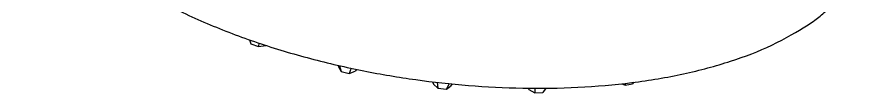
# Model space of a CAD drawing. Header units: millimetres. Extents: x 577 to 7172, y 252 to 2707.
# Drawn here: x 2690.3 to 2839, y 2332.6 to 2345.6 of the extents above; entities that cross this region are included whole.
import ezdxf

# ---------------------------------------------------------------- set-up
doc = ezdxf.new("R2010")
doc.units = ezdxf.units.MM
doc.header["$MEASUREMENT"] = 0
doc.layers.add('외형선(ISO)', color=7, linetype='Continuous', lineweight=30)

msp = doc.modelspace()

# ---------------------------------------------------------------- linework, layer by layer
at = {"layer": '외형선(ISO)'}
for p, q in [((2730.87, 2341.85), (2731.1, 2341.17)), ((2732.51, 2341.29), (2732.4, 2340.68)), ((2731.1, 2341.17), (2732.4, 2340.68)), ((2732.4, 2340.68), (2733.68, 2340.9)), ((2733.68, 2340.9), (2733.68, 2340.9)), ((2746.33, 2337.41), (2746.44, 2337.06)), ((2746.44, 2337.06), (2746.84, 2336.34)), ((2746.57, 2337.36), (2746.84, 2336.34)), ((2748.61, 2336.91), (2748.28, 2336.01)), ((2746.84, 2336.34), (2748.28, 2336.01)), ((2748.28, 2336.01), (2749.32, 2336.4)), ((2749.55, 2336.71), (2749.32, 2336.4)), ((2762.83, 2334.55), (2762.99, 2334.12)), ((2762.99, 2334.12), (2763.74, 2333.43)), ((2763.6, 2334.46), (2763.74, 2333.43)), ((2765.73, 2334.23), (2765.23, 2333.27)), ((2766.22, 2334.18), (2765.97, 2333.81)), ((2795.87, 2334.21), (2796.45, 2333.99)), ((2796.51, 2334.28), (2796.45, 2333.99)), ((2796.45, 2333.99), (2797.74, 2334.21)), ((2797.91, 2334.46), (2797.74, 2334.21)), ((2763.74, 2333.43), (2765.23, 2333.27)), ((2765.23, 2333.27), (2765.97, 2333.81)), ((2779.53, 2333.44), (2779.6, 2333.24)), ((2779.6, 2333.24), (2780.66, 2332.62)), ((2780.67, 2333.43), (2780.66, 2332.62)), ((2780.66, 2332.62), (2782.1, 2332.66)), ((2782.6, 2333.44), (2782.1, 2332.66))]:
    msp.add_line(p, q, dxfattribs=at)
msp.add_rational_spline([(2690.44, 2380), (2685.61, 2345.24), (2759.9, 2334.93), (2834.19, 2324.61), (2839.01, 2359.38)], [1, 0.707106781187, 1, 0.707106781187, 1], degree=2, knots=[3.141593, 3.141593, 3.141593, 4.712389, 4.712389, 6.283185, 6.283185, 6.283185], dxfattribs=at)

doc.saveas('drawing.dxf')
